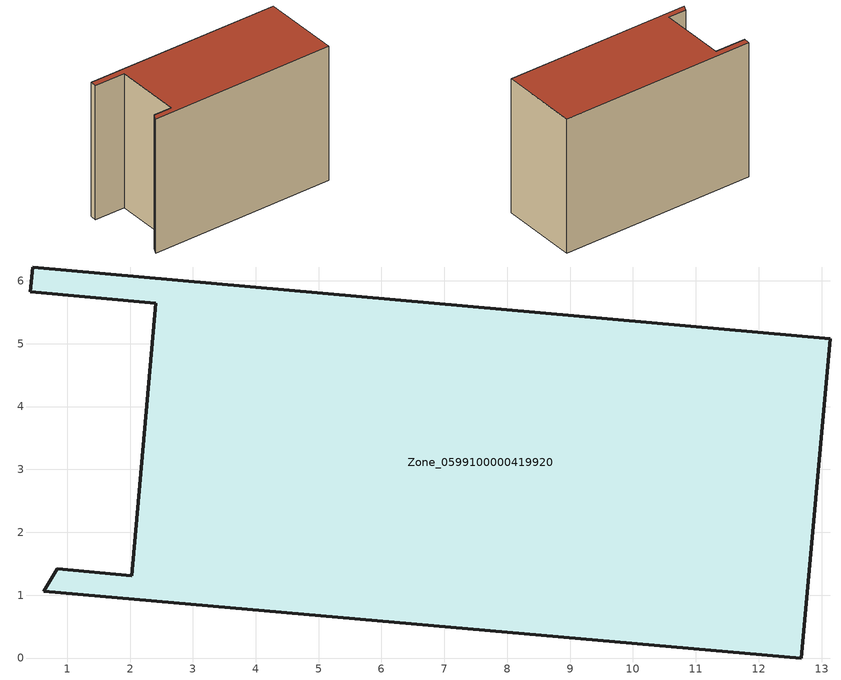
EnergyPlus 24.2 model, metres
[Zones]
Zone_0599100000419920
 floor ground (C_G): 2.41,5.64 0.42,5.82 0.45,6.22 13.13,5.08 12.68,0 0.63,1.06 0.84,1.42 2.03,1.31 z0
 wall outside (C_F): 13.13,5.08 0.45,6.22 0.42,5.82 2.41,5.64 2.03,1.31 0.84,1.42 0.63,1.06 12.68,0 13.13,5.08 z0:8.92
 roof outside (C_R): 0.84,1.42 0.63,1.06 12.68,0 13.13,5.08 0.45,6.22 0.42,5.82 2.41,5.64 2.03,1.31 z8.92
[BUILDING]
Pand.0599100000419920: North Axis=0; Terrain=City; Loads Convergence Tolerance Value=0.04; Temperature Convergence Tolerance Value=0.4; Solar Distribution=FullExterior; Maximum Number of Warmup Days=25; Minimum Number of Warmup Days=1
[Site:Location]
Rotterdam.The.Hague.AP_ZH_NLD Design_Conditions: Latitude=51.96; Longitude=4.45; Time Zone=1; Elevation=-4.5
[SITE:GROUNDTEMPERATURE:BUILDINGSURFACE]
18, 18, 18, 18, 18, 18, 18, 18, 18, 18, 18, 18
[MATERIAL] Thermal Absorptance=0.9; Solar Absorptance=0.7; Visible Absorptance=0.7
Name | Roughness | Thickness | Conductivity | Density | Specific Heat
G.TI.1992-2005 | MediumSmooth | 0.15 | 0.06 | 540 | 1210
F.TI.1992-2005 | Rough | 0.3 | 0.12 | 1920 | 840
R.TI.1992-2005 | MediumRough | 0.2 | 0.08 | 1500 | 1000
[CONSTRUCTION]
C_G: G.TI.1992-2005
C_F: F.TI.1992-2005
C_R: R.TI.1992-2005
[ZONE]
Zone_0599100000419920: Type=1; Multiplier=1; Ceiling Height=Autocalculate; Volume=Autocalculate; Floor Area=autocalculate; Part of Total Floor Area=Yes
[ZONEINFILTRATION:DESIGNFLOWRATE]
Infil_Zone_0599100000419920: Zone or ZoneList or Space or SpaceList=Zone_0599100000419920; Schedule=AlwaysOn; Design Flow Rate Calculation Method=Flow/Area; Flow Rate per Floor Area=0.0015; Constant Term Coefficient=1; Temperature Term Coefficient=0; Velocity Term Coefficient=0; Velocity Squared Term Coefficient=0
[HVACTEMPLATE:ZONE:IDEALLOADSAIRSYSTEM]
Zone_0599100000419920: Maximum Heating Supply Air Temperature=50; Minimum Cooling Supply Air Temperature=13; Maximum Heating Supply Air Humidity Ratio=0.0156; Minimum Cooling Supply Air Humidity Ratio=0.0077; Heating Limit=NoLimit; Cooling Limit=NoLimit; Dehumidification Control Type=ConstantSensibleHeatRatio; Cooling Sensible Heat Ratio=0.7; Dehumidification Setpoint=60; Humidification Control Type=None; Humidification Setpoint=30; Outdoor Air Method=None; Outdoor Air Flow Rate per Person=0.00944; Outdoor Air Flow Rate per Zone Floor Area=0; Outdoor Air Flow Rate per Zone=0; Demand Controlled Ventilation Type=None; Outdoor Air Economizer Type=NoEconomizer; Heat Recovery Type=None; Sensible Heat Recovery Effectiveness=0.7; Latent Heat Recovery Effectiveness=0.65
[ZONECONTROL:THERMOSTAT]
ThermostatControl_Zone_0599100000419920: Zone or ZoneList=Zone_0599100000419920; Control Type Schedule=DualSetpointControlType; Control 1=Thermostat_Zone_0599100000419920; Temperature Difference Between Cutout And Setpoint=0
[THERMOSTATSETPOINT:DUALSETPOINT]
Thermostat_Zone_0599100000419920: Heating Setpoint Temperature Schedule=HeatingSetpoint_Zone_0599100000419920; Cooling Setpoint Temperature Schedule=CoolingSetpoint_Zone_0599100000419920
[SCHEDULE:COMPACT]
HeatingSetpoint_Zone_0599100000419920: Through: 12/31, For: AllDays, Until: 24:00, 21
CoolingSetpoint_Zone_0599100000419920: Through: 12/31, For: AllDays, Until: 24:00, 24
DualSetpointControlType: Through: 12/31, For: AllDays, Until: 24:00, 4
AlwaysOn: Through: 12/31, For: AllDays, Until: 24:00, 1
